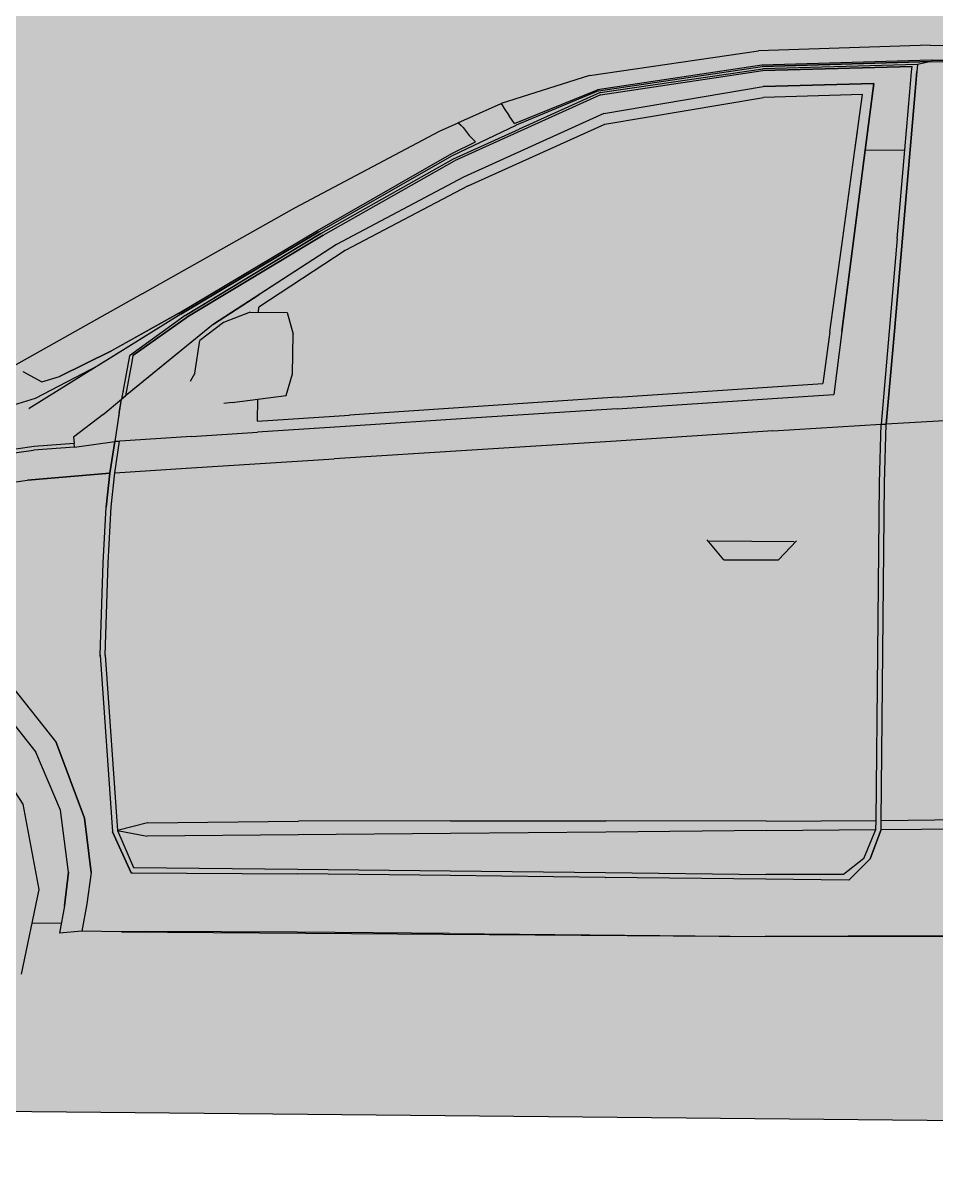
# Model space of a CAD drawing. Header units: millimetres. Extents: x 589 to 1175, y -455 to -172.
# Drawn here: x 1043.573 to 1044.846, y -345.633 to -344.037 of the extents above; entities that cross this region are included whole.
import ezdxf

# ---------------------------------------------------------------- set-up
doc = ezdxf.new("R2010")
doc.units = ezdxf.units.MM
for name, color, linetype in [('srafa fasada', 253, 'Continuous'), ('stafaz', 252, 'Continuous'), ('ZDIVO', 1, 'Continuous')]:
    doc.layers.add(name, color=color, linetype=linetype)

# ---------------------------------------------------------------- blocks, each defined once
blk = doc.blocks.new('A$C57EF654B')
for p, q in [((9.533294237277914, 0.9871899999998277), (9.768604237277941, 1.02397000000019)), ((10.007819237278, 1.034270000000106), (9.768604237277941, 1.02397000000019)), ((10.007819237278, 1.034270000000106), (10.22801423727788, 1.034859999999753)), ((10.009306237278, 1.013240000000224), (9.773114237277696, 1.003789999999753)), ((10.00931523727786, 1.013249999999971), (9.773144237277847, 1.003780000000006)), ((10.00949223727775, 1.011249999999563), (9.773674237278101, 1.001989999999751)), ((9.773674237278101, 1.001999999999498), (10.00949923727785, 1.011239999999816)), ((9.990585237278083, 1.007259999999405), (9.774644237277698, 0.9987199999995937)), ((9.990576237277764, 1.007270000000062), (9.7746542372779, 0.9987199999995937)), ((9.990576237277764, 1.007270000000062), (9.989784237277945, 0.9971299999997427)), ((9.990585237278083, 1.007259999999405), (9.989801237277788, 0.9971299999997427)), ((10.00949923727785, 1.011239999999816), (9.990585237278083, 1.007259999999405)), ((10.00931523727786, 1.013249999999971), (10.22943423727793, 1.014489999999569)), ((10.00949223727775, 1.011249999999563), (10.22965223727806, 1.012459999999919)), ((10.00949923727785, 1.011239999999816), (10.2296362372781, 1.012459999999919)), ((9.773144237277847, 1.003780000000006), (9.544454237277932, 0.9673599999996441)), ((9.773114237277696, 1.003789999999753), (9.544474237277882, 0.9673599999996441)), ((9.545744237278086, 0.9660699999994904), (9.773674237278101, 1.001999999999498)), ((9.548424237277686, 0.9634299999997893), (9.774644237277698, 0.9987199999995937)), ((9.548834237277788, 0.960360000000037), (9.7746542372779, 0.9963600000000952)), ((9.54884423727799, 0.960360000000037), (9.774664237277648, 0.9963499999994383)), ((9.7746542372779, 0.9987199999995937), (9.774644237277698, 0.9987184400833939)), ((9.982919237277656, 1.004119999999602), (9.7746542372779, 0.9963600000000952)), ((9.774664237277648, 0.9963499999994383), (9.982917237277888, 1.004119999999602)), ((9.980207237277682, 0.9689799999996467), (9.982355237277716, 0.9968399999997928)), ((9.982355237277716, 0.9968399999997928), (9.982917237277888, 1.004119999999602)), ((9.987633237277805, 0.9692699999995966), (9.989801237277788, 0.9971299999997427)), ((9.989784237277945, 0.9971299999997427), (9.987641237277785, 0.9692699999995966)), ((9.533294237277914, 0.9871899999998277), (9.410214237278069, 0.9469699999999648)), ((9.553604237277796, 0.9342299999998431), (9.775444237277952, 0.9741100000001097)), ((9.929774237277798, 0.9797600000001694), (9.775424237278003, 0.9741100000001097)), ((9.775444237277952, 0.9741100000001097), (9.92976423727805, 0.9797699999999168)), ((9.929774237277798, 0.9797600000001694), (9.918764237278083, 0.8869100000001708)), ((9.918784237278032, 0.8869100000001708), (9.92976423727805, 0.9797699999999168)), ((9.54884423727799, 0.960360000000037), (9.346234237277713, 0.8662500000000364)), ((9.429334237277999, 0.9193399999994654), (9.544454237277932, 0.9673599999996441)), ((9.545744237278086, 0.9660699999994904), (9.431334237277952, 0.9166699999996126)), ((9.548424237277686, 0.9634299999997893), (9.435584237277908, 0.9110899999996036)), ((9.544454237277932, 0.9673516584134632), (9.544474237277882, 0.9673599999996441)), ((9.545774237277783, 0.9660800000001473), (9.545744237278086, 0.9660670488510732)), ((9.555294237277849, 0.9193800000002739), (9.77619423727765, 0.9589900000000853)), ((9.914304237277975, 0.9646199999997407), (9.77619423727765, 0.9589900000000853)), ((9.904414237277706, 0.8865900000000693), (9.914304237277975, 0.9646199999997407)), ((9.97398623727804, 0.8880300000000716), (9.980207237277682, 0.9689799999996467)), ((9.98020401194617, 0.9689799999996467), (9.980203237277692, 0.9689699999998993)), ((9.987633237277805, 0.9692699999995966), (9.981405237278068, 0.8883299999997689)), ((9.981417237278038, 0.8883299999997689), (9.987641237277785, 0.9692699999995966)), ((9.350384237277922, 0.9191000000000713), (9.410204237277867, 0.9469799999997122)), ((9.410210973388985, 0.9469699999999648), (9.410204237277867, 0.9469799999997122)), ((9.411184237277666, 0.9455299999999625), (9.410214237278069, 0.9469699999999648)), ((9.411174237277919, 0.9455399999997098), (9.411180768643135, 0.9455299999999625)), ((9.411184237277666, 0.9455299999999625), (9.414704237277874, 0.9401299999999537)), ((9.553604237277796, 0.9342299999998431), (9.358814237277784, 0.8434399999996458)), ((9.553604237277796, 0.9342200000000958), (9.358814237277784, 0.8434399999996458)), ((9.414704237277874, 0.9401299999999537), (9.421554237278087, 0.9296899999999368)), ((9.414707705912406, 0.9401299999999537), (9.414714237278076, 0.9401200000002063)), ((9.429364237277696, 0.9193500000001222), (9.421554237278087, 0.9296899999999368)), ((9.429334237277999, 0.9193399999994654), (9.421554237278087, 0.9296899999999368)), ((9.324814237277678, 0.9071599999997488), (9.350401556948782, 0.9190894258827029)), ((9.343044237277809, 0.8736099999996441), (9.431334237277952, 0.9166699999996126)), ((9.344754237277812, 0.8689599999997881), (9.435584237277908, 0.9110899999996036)), ((9.351295801493507, 0.9185475330650661), (9.352254237277975, 0.9179400000002715)), ((9.352284237277672, 0.9179400000002715), (9.351469951393483, 0.918437142961011)), ((9.352254237277975, 0.9179400000002715), (9.357444237277832, 0.9126799999994546)), ((9.352284237277672, 0.9179400000002715), (9.357454237278034, 0.9126900000001115)), ((9.357444237277832, 0.9126799999994546), (9.366194237277796, 0.9017999999996391)), ((9.357454237278034, 0.9126900000001115), (9.366164237277644, 0.901810000000296)), ((9.365454237277845, 0.8313799999996263), (9.555314237277798, 0.9193900000000212)), ((9.365454237277845, 0.8313799999996263), (9.555294237277849, 0.9193800000002739)), ((9.431334237277952, 0.9166751234142794), (9.431344237277699, 0.9166800000002695)), ((9.904394237277756, 0.8865900000000693), (9.90771090399494, 0.9126000003943773)), ((9.12414423727796, 0.798609999999826), (9.324814237277678, 0.9071599999997488)), ((9.366164237277644, 0.901810000000296), (9.375094237278063, 0.8930199999995239)), ((9.366194237277796, 0.9017999999996391), (9.375054237277709, 0.8930099999997765)), ((9.342024237277656, 0.8763899999994464), (9.375054237277709, 0.8930099999997765)), ((9.342054237277807, 0.8763899999994464), (9.375094237278063, 0.8930199999995239)), ((9.888724237277984, 0.7636499999998705), (9.904394237277756, 0.8865900000000693)), ((9.888734237277731, 0.7636499999998705), (9.904414237277706, 0.8865900000000693)), ((9.918764237278083, 0.8869100000001708), (9.904174237277857, 0.7637899999999718)), ((9.90418423727806, 0.7637999999997191), (9.918784237278032, 0.8869100000001708)), ((9.918764237278083, 0.8869100000001708), (9.97398623727804, 0.8880300000000716)), ((9.964441237277697, 0.7641899999998714), (9.97398623727804, 0.8880300000000716)), ((9.97188723727777, 0.7644799999998213), (9.981417237278038, 0.8883299999997689)), ((9.981405237278068, 0.8883299999997689), (9.971902237277845, 0.7644899999995687)), ((9.155714237278062, 0.7669999999998254), (9.342024237277656, 0.8763899999994464)), ((9.155744237277759, 0.766990000000078), (9.342054237277807, 0.8763899999994464)), ((9.157784237278065, 0.7652399999997215), (9.343044237277809, 0.8736099999996441)), ((9.157794237277812, 0.7652399999997215), (9.34302423727786, 0.8736099999996441)), ((9.160734237277666, 0.7627700000002733), (9.344754237277812, 0.8689599999997881)), ((9.163784237277923, 0.7606500000001688), (9.346234237277713, 0.8662500000000364)), ((9.34302423727786, 0.8736099999996441), (9.343044237277809, 0.8736197531698053)), ((9.358814237277784, 0.8434399999996458), (9.18244423727765, 0.7478399999999965)), ((9.358814237277784, 0.8434399999996458), (9.182454237277852, 0.7478300000002491)), ((9.365454237277845, 0.8313799999996263), (9.194764237277923, 0.7393799999999828)), ((9.365454237277845, 0.8313799999996263), (9.194784237277872, 0.7393700000002354)), ((8.91238423727782, 0.6762399999997797), (9.12414423727796, 0.798609999999826)), ((8.9630042372778, 0.6495100000001912), (9.155744237277759, 0.766990000000078)), ((8.963014237278003, 0.6495100000001912), (9.155714237278062, 0.7669999999998254)), ((8.966504237278059, 0.6485700000002907), (9.157794237277812, 0.7652399999997215)), ((9.157784237278065, 0.7652399999997215), (8.966564237277908, 0.6485700000002907)), ((8.972794237277867, 0.6468699999995806), (9.160734237277666, 0.7627700000002733)), ((9.160714237277716, 0.7627700000002733), (8.97280423727807, 0.6468800000002375)), ((9.163784237277923, 0.7606500000001688), (8.977104237277672, 0.645579999999427)), ((8.977114237277874, 0.6455699999996796), (9.163784237277923, 0.7606599999999162)), ((9.160734237277666, 0.7627815398827806), (9.160714237277716, 0.7627700000002733)), ((9.872064237277755, 0.6330099999995582), (9.888724237277984, 0.7636499999998705)), ((9.872084237277704, 0.6330200000002151), (9.888734237277731, 0.7636499999998705)), ((9.904174237277857, 0.7637899999999718), (9.888714237277782, 0.6333599999998114)), ((9.888734237277731, 0.6333599999998114), (9.90418423727806, 0.7637999999997191)), ((9.964441237277697, 0.7641899999998714), (9.954486237277706, 0.6345899999996618)), ((9.964449237277677, 0.7641899999998714), (9.954497237277792, 0.6345899999996618)), ((9.961919237277925, 0.6348900000002686), (9.97188723727777, 0.7644799999998213)), ((9.971902237277845, 0.7644899999995687), (9.961938237277991, 0.6348799999996118)), ((9.18244423727765, 0.7478399999999965), (9.012384237277729, 0.634860000000117)), ((9.182454237277852, 0.7478300000002491), (9.07497423727773, 0.6764499999999316)), ((9.194764237277923, 0.7393799999999828), (9.07497423727773, 0.6592700000001059)), ((9.194784237277872, 0.7393700000002354), (9.074984237277931, 0.6592700000001059)), ((8.91238423727782, 0.6762399999997797), (8.733626848045787, 0.5735329912631641)), ((9.012404237277678, 0.634860000000117), (9.07497423727773, 0.6764499999999316)), ((9.074976284782224, 0.652459999999337), (9.07497423727773, 0.6592700000001059)), ((8.966504237278059, 0.6485700000002907), (8.756124237278073, 0.5148490000001402)), ((8.966564237277908, 0.6485700000002907), (8.851284237277923, 0.5753100000001723)), ((8.9630042372778, 0.6495100000001912), (8.870154237277802, 0.5964500000000044)), ((8.963014237278003, 0.6495100000001912), (8.870164237278004, 0.596440000000257)), ((8.972794237277867, 0.6468699999995806), (8.895434237278096, 0.5896599999996397)), ((8.977104237277672, 0.645579999999427), (8.90012423727785, 0.5903799999996409)), ((8.90012423727785, 0.5903799999996409), (8.977114237277874, 0.6455699999996796)), ((8.97280423727807, 0.6468800000002375), (8.972794237277867, 0.6468726053244609)), ((9.06309423727771, 0.6524600000002465), (9.025964237278004, 0.6373199999998178)), ((9.06309423727771, 0.6524600000002465), (9.114554237277844, 0.6524600000002465)), ((9.114554237277844, 0.6524600000002465), (9.123254237277706, 0.6221599999998944)), ((9.012404237277678, 0.634860000000117), (8.885164237277877, 0.5292499999995925)), ((9.012384237277729, 0.634860000000117), (8.890494237277835, 0.5336919999999736)), ((9.025964237278004, 0.6373199999998178), (8.993484237277698, 0.6120499999997264)), ((9.872064237277755, 0.6330099999995582), (9.86281423727769, 0.5605399999994916)), ((9.872084237277704, 0.6330200000002151), (9.862834237278093, 0.5605299999997442)), ((9.888714237277782, 0.6333599999998114), (9.878294237277714, 0.5453699999998207)), ((9.888734237277731, 0.6333599999998114), (9.878304237277916, 0.5453799999995681)), ((9.954486237277706, 0.6345899999996618), (9.944719237277695, 0.5050389999996696)), ((9.954497237277792, 0.6345899999996618), (9.944731237277665, 0.5050350000001345)), ((9.951916237278056, 0.5048589999996693), (9.961919237277925, 0.6348900000002686)), ((9.961938237277991, 0.6348799999996118), (9.951927237277687, 0.5048589999996693)), ((8.98694423727784, 0.5666000000001077), (8.993484237277698, 0.6120499999997264)), ((9.123254237277706, 0.5666000000001077), (9.123254237277706, 0.6221599999998944)), ((8.870154237277802, 0.5964500000000044), (8.798164237277888, 0.559690000000046)), ((8.798164237277888, 0.559690000000046), (8.870164237278004, 0.596440000000257)), ((8.851284237277923, 0.5753100000001723), (8.764654237277682, 0.5288179999997737)), ((8.89326423727789, 0.5770299999994677), (8.885144237277927, 0.5292549999994662)), ((8.89324423727794, 0.5770299999994677), (8.885164237277877, 0.5292600000002494)), ((8.898614237277798, 0.581489999999576), (8.890494237277835, 0.5336919999999736)), ((8.895424237277894, 0.5896599999996397), (8.89324423727794, 0.5770299999994677)), ((8.895434237278096, 0.5896599999996397), (8.89326423727789, 0.5770299999994677)), ((8.895434237278096, 0.5896673946754163), (8.895424237277894, 0.5896599999996397)), ((8.89860423727805, 0.5814799999998286), (8.898605945143117, 0.581489999999576)), ((8.90012423727785, 0.5903799999996409), (8.898614237277798, 0.581489999999576)), ((8.746934237277856, 0.5661399999999048), (8.773504237277848, 0.5519299999996292)), ((8.773504237277848, 0.5519199999998818), (8.798164237277888, 0.559690000000046)), ((8.98694423727784, 0.5666000000001077), (8.980281591826952, 0.5545655345949854)), ((9.114554237277844, 0.5362800000002608), (9.123254237277706, 0.5666000000001077)), ((9.792594237278081, 0.5551500000001397), (9.86281423727769, 0.5605399999994916)), ((9.792594237278081, 0.5551599999998871), (9.862834237278093, 0.5605299999997442)), ((9.576584237277984, 0.5386499999995067), (9.792594237278081, 0.5551599999998871)), ((9.792874237277829, 0.5389399999994566), (9.878304237277916, 0.5453799999995681)), ((8.764654237277682, 0.5288179999997737), (8.734624237277785, 0.5189890000001469)), ((8.859364237277987, 0.5075159999996686), (8.885144237277927, 0.5292549999994662)), ((8.859384237277936, 0.507513999999901), (8.885164237277877, 0.5292509999999311)), ((8.881513641505535, 0.5046357316250578), (8.885144237277927, 0.5292440000002898)), ((8.88196423727777, 0.5106669999995574), (8.885164237277877, 0.5292499999995925)), ((8.881974237277973, 0.5106649999997899), (8.885164237277877, 0.5292509999999311)), ((8.885164237277877, 0.5292600000002494), (8.890494237277835, 0.5336989999996149)), ((8.88704630771781, 0.5404460609897797), (8.886973545298588, 0.5399568619013735)), ((9.039194237278025, 0.5261899999995876), (9.114564237278046, 0.5362900000000081)), ((9.075084237277679, 0.5003239999996367), (9.075054375580748, 0.5309906356405918)), ((9.075094237277881, 0.5003269999997428), (9.075061058815209, 0.5309915305815593)), ((9.576584237277984, 0.5386499999995067), (9.38225423727772, 0.5238110000000233)), ((9.576304237277782, 0.522595999999794), (9.792864237278081, 0.5389299999997093)), ((9.576374237277832, 0.5226119999997536), (9.792874237277829, 0.5389399999994566)), ((9.576624237277883, 0.5386600000001636), (9.576584237277984, 0.5386569443844564)), ((9.792864237278081, 0.5389299999997093), (9.792874237277829, 0.5389307538334833)), ((8.756025463739206, 0.5149406398895735), (8.75611423727787, 0.5148559999997815)), ((8.756124237278073, 0.5148490000001402), (8.75605350830756, 0.5148616964734174)), ((8.756877738573166, 0.5149411372285613), (8.75611423727787, 0.5148559999997815)), ((9.039204237277772, 0.5261899999995876), (9.027732901925447, 0.5243396956675497)), ((9.38225423727772, 0.5238110000000233), (9.203274237278038, 0.5101299999996627)), ((9.576304237277782, 0.522595999999794), (9.379984237277768, 0.5077959999998711)), ((9.576374237277832, 0.5226119999997536), (9.37999423727797, 0.5077869999995528)), ((10.24093823727799, 0.5240199999998367), (9.951927237277687, 0.5048589999996693)), ((8.859384237277936, 0.507513999999901), (8.81834423727787, 0.4753199999995559)), ((8.859364237277987, 0.5075159999996686), (8.818354237278072, 0.4753199999995559)), ((8.88196423727777, 0.5106669999995574), (8.876144237277913, 0.4697719999994661)), ((8.881974237277973, 0.5106649999997899), (8.876144237277913, 0.4697729999998046)), ((9.075084237277679, 0.5003239999996367), (9.203274237278038, 0.5101299999996627)), ((9.37999423727797, 0.5077869999995528), (9.197214237277876, 0.4939979999999196)), ((9.203274237278038, 0.5101327642887554), (9.203264237277835, 0.5101319999994303)), ((9.793834237277679, 0.4939089999998032), (9.944719237277695, 0.5050389999996696)), ((9.94316823727786, 0.4230619999998453), (9.944719237277695, 0.5050389999996696)), ((9.944731237277665, 0.5050350000001345), (9.951916237278056, 0.5048589999996693)), ((9.950366237278104, 0.4228940000002694), (9.95191723727794, 0.504863000000114)), ((9.950381237277725, 0.4228849999999511), (9.951918237277823, 0.5048660000002201)), ((8.983234237277884, 0.4778500000002168), (9.075084237277679, 0.4847840000002179)), ((9.197204237277674, 0.4939972455576935), (9.075084237277679, 0.4847840000002179)), ((9.075084237277679, 0.4847762459439764), (9.075094237277881, 0.4847769999996672)), ((9.197214237277876, 0.4939957550604959), (9.197204237277674, 0.4939949999998134)), ((9.793834237277679, 0.4939089999998032), (9.575554237278084, 0.4775579999995898)), ((8.763634237277984, 0.4622650000001158), (8.819454237278023, 0.4669809999995778)), ((8.818354237278072, 0.4753199999995559), (8.819453841546874, 0.4669839999996839)), ((8.820184237277772, 0.4614890000002561), (8.819444237277821, 0.4669839999996839)), ((8.820174237278025, 0.4614929999997912), (8.87613423727771, 0.4697679999999309)), ((8.869844237277903, 0.4256079999995563), (8.87613423727771, 0.4697679999999309)), ((8.876144237277913, 0.4697770000002492), (8.86985423727765, 0.4256049999994502)), ((8.876144237277913, 0.4697729999998046), (8.87613423727771, 0.4697715196571153)), ((8.983234237277884, 0.4778500000002168), (8.876144237277913, 0.4697719999994661)), ((8.876144237277913, 0.4697770000002492), (8.882914237277873, 0.4702820000002248)), ((8.876624237278065, 0.4261109999997643), (8.882914237277873, 0.4702870000000985)), ((9.575554237278084, 0.4775579999995898), (9.374394237278011, 0.4628960000000006)), ((8.520664237277742, 0.4248950000001059), (8.763634237277984, 0.4622650000001158)), ((8.520814237278046, 0.4207019999994372), (8.763114237277932, 0.4567390000001978)), ((8.76310423727773, 0.4567409999999654), (8.763114237277932, 0.4567418318147247)), ((8.820174237278025, 0.4614929999997912), (8.763114237277932, 0.4567390000001978)), ((8.763644237277731, 0.4622680000002219), (8.763634237277984, 0.4622664618864292)), ((8.820174237278025, 0.4614881681845873), (8.820184237277772, 0.4614890000002561)), ((8.976064237278024, 0.4338639999996303), (9.182344237277903, 0.4488879999998971)), ((9.374394237278011, 0.4628960000000006), (9.182344237277903, 0.4488879999998971)), ((8.876624237278065, 0.4261109999997643), (8.976064237278024, 0.4338639999996303)), ((8.754834237277919, 0.414796999999453), (8.869844237277903, 0.4256079999995563)), ((8.869844237277903, 0.4256079999995563), (8.754834237277919, 0.4147499999999127)), ((8.865184237277845, 0.378219999999601), (8.869844237277903, 0.4256079999995563)), ((8.86985423727765, 0.4256049999994502), (8.865184237277845, 0.3782270000001517)), ((8.86985423727765, 0.4256079999995563), (8.86982218589037, 0.4253837572641714)), ((8.86985423727765, 0.4256079999995563), (8.869866504676338, 0.425691148730948)), ((8.871954237277805, 0.3787320000001273), (8.876624237278065, 0.4261200000000827)), ((8.871974237277755, 0.3787299999994502), (8.876624237278065, 0.4261109999997643)), ((9.94316823727786, 0.1851919999999154), (9.94316823727786, 0.4230619999998453)), ((9.950366237278104, -0.04834699999992154), (9.950366237278104, 0.4228940000002694)), ((9.950381237277725, -0.04834399999981542), (9.950381237277725, 0.4228849999999511)), ((8.522794237278049, 0.3783370000001014), (8.754834237277919, 0.414796999999453)), ((8.522794237278049, 0.3783370000001014), (8.754834237277919, 0.4147499999999127)), ((8.861664237278092, 0.3004759999994349), (8.865184237277845, 0.378219999999601)), ((8.8688042372778, 0.3004849999997532), (8.871954237277805, 0.3787320000001273)), ((8.8688042372778, 0.3004739999996673), (8.871974237277755, 0.3787299999994502)), ((9.727154237277773, 0.3135689999999158), (9.703517229032059, 0.341118372188248)), ((9.727154237277773, 0.3135689999999158), (9.703540225592405, 0.3411128880688921)), ((9.825196795913598, 0.3393269999996846), (9.70677878983679, 0.3393269999996846)), ((9.803434237277997, 0.3142579999994268), (9.828434465464397, 0.3408817526924395)), ((9.727154237277773, 0.3135689999999158), (9.803434237277997, 0.3142579999994268)), ((8.858684237277885, 0.1715409999997064), (8.861664237278092, 0.3004759999994349)), ((8.865864237277947, 0.1715640000002168), (8.8688042372778, 0.3004739999996673)), ((8.868803986444163, 0.3004739999996673), (8.8688042372778, 0.3004849999997532)), ((9.943185237277703, -0.04816300000038609), (9.94316823727786, 0.1851919999999154)), ((8.858684237277885, 0.1715409999997064), (8.878614237277816, -0.07461400000011054)), ((8.858695449815059, 0.171545000000151), (8.858694237278087, 0.1715599999997721)), ((8.858694237278087, 0.171545000000151), (8.878594237277866, -0.07461500000044907)), ((8.858802163231303, 0.1700844990918995), (8.85870576182515, 0.171402443084844)), ((8.865864237277947, 0.1715640000002168), (8.88555423727803, -0.072783999999956)), ((8.798274237277838, 0.05043800000021292), (8.737544237277689, 0.1257789999999659)), ((8.714954237277652, 0.104272999999921), (8.770594237277692, 0.03522900000007212)), ((8.686012237277737, 0.06298199999946519), (8.753130237277674, -0.03748999999970692)), ((8.79826423727809, 0.05044699999962177), (8.839004237278004, -0.05602100000032806)), ((8.839034237277701, -0.05601300000034826), (8.798274237277838, 0.05043800000021292)), ((8.805584237277799, -0.04517000000032567), (8.770594237277692, 0.03522900000007212)), ((8.753130237277674, -0.03748999999970692), (8.776709237277828, -0.155995262970464)), ((8.81751423727792, -0.1314570000004096), (8.805584237277799, -0.04517000000032567)), ((10.24404023727766, -0.04215800000019954), (9.950371237277977, -0.04834699999992154)), ((8.84946423727797, -0.1314640000000509), (8.839004237278004, -0.05602100000032806)), ((8.839034237277701, -0.05601300000034826), (8.84946423727797, -0.1314570000004096)), ((8.927184237277743, -0.06177399999978661), (8.88555423727803, -0.072783999999956)), ((8.927184237277743, -0.06177399999978661), (9.13763423727778, -0.05722500000047148)), ((9.349834237277719, -0.05445099999997183), (9.13763423727778, -0.05722500000047148)), ((9.349834237277719, -0.05445082346159325), (9.34981423727777, -0.05445099999997183)), ((9.349834237277719, -0.05445099999997183), (9.566424237277715, -0.05253900000025169)), ((9.790084237277824, -0.05054000000018277), (9.566424237277715, -0.05253900000025169)), ((9.790084237277824, -0.06377299999985553), (9.566424237277715, -0.06797699999970064)), ((9.790084237277824, -0.05054000000018277), (9.943185237277703, -0.04816300000038609)), ((9.790084237277824, -0.06377299999985553), (9.943185237277703, -0.06056799999987561)), ((9.926554237277742, -0.1015219999999317), (9.943185237277703, -0.06056799999987561)), ((9.935554237277756, -0.1017050000000381), (9.950366237278104, -0.06073900000046706)), ((9.950381237277725, -0.0607399999998961), (9.935564237277958, -0.1017069999998057)), ((9.943185237277703, -0.06056799999987561), (9.943185237277703, -0.04816300000038609)), ((9.950371237277977, -0.06074100000023464), (9.950371237277977, -0.04834699999992154)), ((9.950371237277977, -0.06074100000023464), (10.24409723727786, -0.05519800000001851)), ((8.878594237277866, -0.07461800000055518), (8.905044237277707, -0.1314590000001772)), ((8.90503423727796, -0.1314640000000509), (8.878614237277816, -0.07461400000011054)), ((8.88555423727803, -0.072783999999956), (8.926904237277995, -0.08005400000001828)), ((8.88555423727803, -0.072783999999956), (8.908154237277813, -0.1241440000003422)), ((9.13756423727773, -0.07607400000051712), (8.926904237277995, -0.08005400000001828)), ((9.349834237277719, -0.07207699999980832), (9.13756423727773, -0.07607400000051712)), ((9.566424237277715, -0.06797699999970064), (9.349834237277719, -0.07207699999980832)), ((9.926554237277742, -0.1015219999999317), (9.898744237277697, -0.124058000000332)), ((9.935564237277958, -0.1017069999998057), (9.905914237278012, -0.1317340000005061)), ((9.905944237277708, -0.1317390000003797), (9.935554237277756, -0.1017050000000381)), ((8.908154237277813, -0.1241440000003422), (9.13756423727773, -0.1240410000000338)), ((9.13756423727773, -0.1240410000000338), (9.34981423727777, -0.124351000000388)), ((9.34981423727777, -0.124351000000388), (9.566424237277715, -0.1246609999998327)), ((9.566424237277715, -0.1246609999998327), (9.790084237277824, -0.1250060000002122)), ((9.790084237277824, -0.1250049124037105), (9.790074237278077, -0.1250049999998737)), ((9.898744237277697, -0.124058000000332), (9.790084237277824, -0.1250060000002122)), ((9.898754237277899, -0.1240530000004583), (9.898744237277697, -0.1240530875966215)), ((8.812504237278063, -0.1784600000000864), (8.81751423727792, -0.1314570000004096)), ((8.81751423727792, -0.1314560000000711), (8.81251423727781, -0.1784660000002987)), ((8.84946423727797, -0.1314640000000509), (8.843714237277709, -0.1753770000004806)), ((8.84946423727797, -0.1314570000004096), (8.843734237277658, -0.1753749999998035)), ((8.90503423727796, -0.1314640000000509), (9.137574237277931, -0.1306420000000799)), ((8.905044237277707, -0.1314590000001772), (8.906911776707602, -0.1314573631316307)), ((9.13756423727773, -0.1306409999997413), (9.137574237277931, -0.1306410146526105)), ((9.349834237277719, -0.1309470000005604), (9.137574237277931, -0.1306420000000799)), ((9.34981423727777, -0.1309520000004341), (9.349834237277719, -0.1309520295462789)), ((9.566404237277766, -0.1312760000000708), (9.349834237277719, -0.1309470000005604)), ((9.566404237277766, -0.1312719704537813), (9.566424237277715, -0.1312720000005356)), ((9.790074237278077, -0.1316160000005766), (9.566404237277766, -0.1312760000000708)), ((9.905914237278012, -0.1317340000005061), (9.790074237278077, -0.1316160000005766)), ((9.905914237278012, -0.1317389671185083), (9.905944237277708, -0.1317390000003797)), ((8.776709237277828, -0.155995262970464), (8.753130237277674, -0.2745100000001912)), ((8.843734237277658, -0.1753749999998035), (8.836914237278052, -0.2137419999999111)), ((8.843714237277709, -0.1753770000004806), (8.836924237277799, -0.2137389999998049)), ((8.812504237278063, -0.1784600000000864), (8.80570423727795, -0.2168190000002141)), ((8.81251423727781, -0.1784660000002987), (8.80570423727795, -0.2168170000004466)), ((8.808136864503922, -0.2030964782688898), (8.767303334660483, -0.2032719954531785)), ((9.790084237277824, -0.2115929999999935), (10.24427823727774, -0.2062519999999495)), ((10.24428623727772, -0.2062500000001819), (9.905914237278012, -0.2100410000002739)), ((8.836914237278052, -0.2137419999999111), (8.80570423727795, -0.2168190000002141)), ((8.836914237278052, -0.2137429855865776), (8.836924237277799, -0.2137419999999111)), ((8.89219423727809, -0.2137860000002547), (8.836924237277799, -0.2137389999998049)), ((8.926254237278044, -0.2133510000003298), (8.89219423727809, -0.2137860000002547)), ((8.89219423727809, -0.2137859920403571), (8.892204237277838, -0.2137860000002547)), ((8.892204237277838, -0.2137860000002547), (9.790084237277824, -0.2115929999999935)), ((9.137424237278083, -0.2120249999998123), (8.926254237278044, -0.2133510000003298)), ((9.349834237277719, -0.2115910000002259), (9.137424237278083, -0.2120249999998123)), ((9.349834237277719, -0.2115910000002259), (9.790074237278077, -0.2115910000002259)), ((9.905914237278012, -0.2100410000002739), (9.790074237278077, -0.2115910000002259))]:
    blk.add_line(p, q)

msp = doc.modelspace()

# ---------------------------------------------------------------- hatches: boundary and pattern name
at = {"layer": 'srafa fasada'}
msp.add_hatch(color=256, dxfattribs=at).paths.add_polyline_path([(1045.518099192141, -343.4060931116232), (1042.548567124339, -344.1411258016729), (1042.548567124339, -345.5456219934212), (1045.518099192141, -345.5740580123785)])

# ---------------------------------------------------------------- linework, layer by layer
at = {"layer": 'ZDIVO'}
msp.add_line((1051.718099192141, -345.6328257848904), (1041.168099192141, -345.5328257848903), dxfattribs=at)

# ---------------------------------------------------------------- block references
at = {"layer": 'stafaz', "rotation": 359.4261779618541}
msp.add_blockref('A$C57EF654B', (1034.820512711164, -345.0015771792085), dxfattribs=at)

doc.saveas('drawing.dxf')
